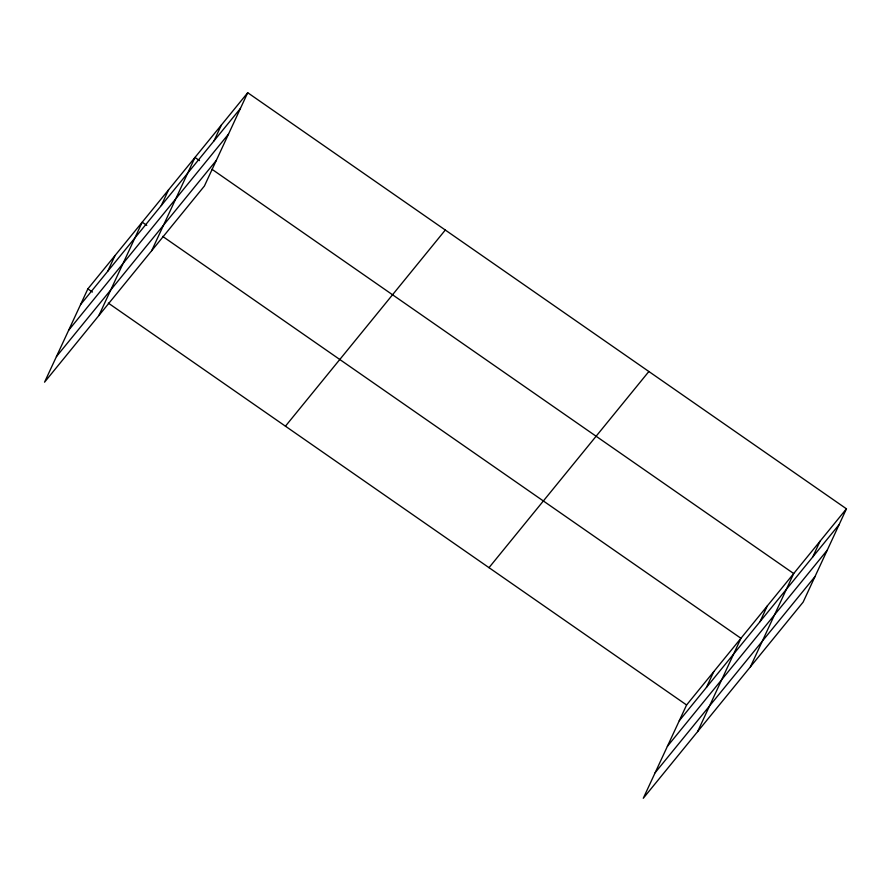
<?xml version="1.0" encoding="UTF-8"?>
<svg xmlns="http://www.w3.org/2000/svg" width="891" height="891" viewBox="0 0 891 891"><rect width="100%" height="100%" fill="white"/><g stroke="black" fill="none" stroke-linecap="round" stroke-linejoin="round"><path stroke-width="1.34" d="M247.72 92.72L87.864 288.873L44.55 382.183L204.407 186.019L247.72 92.72L846.45 508.817L803.136 602.127L643.28 798.28L686.593 704.981L846.45 508.817M107.722 271.276L115.039 255.528M98.901 315.492L142.215 222.182L146.759 225.334M161.282 205.565L168.588 189.816M151.659 250.75L194.973 157.451L199.506 160.603M214.029 140.834L221.347 125.085M706.452 687.384L713.769 671.636M697.631 731.589L740.944 638.29L162.652 236.382M760.012 621.673L767.318 605.913M750.389 666.858L793.692 573.548L212.002 169.29M812.759 556.931L820.076 541.182M80.546 304.633L240.414 108.468M68.674 330.216L228.53 134.062M56.434 356.589L216.29 160.425M285.443 426.188L445.3 230.034M489.003 567.667L648.871 371.502M679.276 720.73L839.144 524.565M667.392 746.324L827.26 550.159M655.152 772.686L815.02 576.533M87.864 288.873L92.408 292.036M108.301 303.085L686.593 704.981"/></g></svg>
